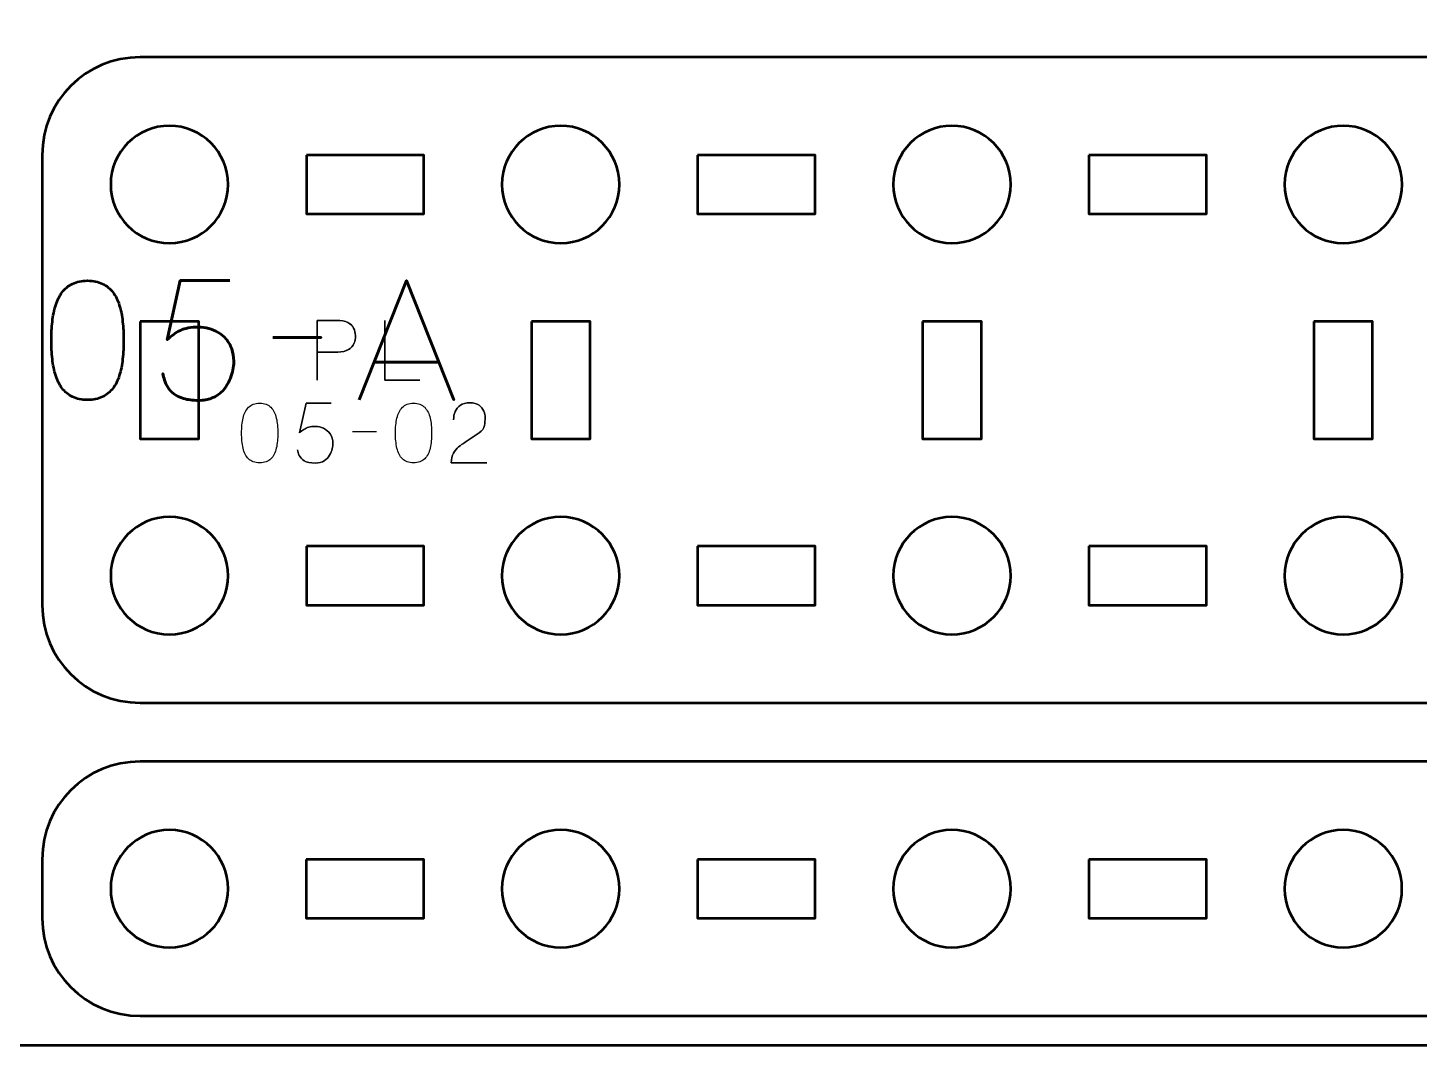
# Model space of a CAD drawing. Header units: centimetres. Extents: x -23.5 to 0, y -29.7 to 0.
# Drawn here: x -19.37 to -12.26, y -29.7 to -24.5 of the extents above; entities that cross this region are included whole.
import ezdxf

# ---------------------------------------------------------------- set-up
doc = ezdxf.new("R2010")
doc.units = ezdxf.units.CM
doc.header["$MEASUREMENT"] = 0
doc.layers.add('Layer 1', color=7, linetype='Continuous')

msp = doc.modelspace()

# ---------------------------------------------------------------- linework, layer by layer
at = {"layer": 'Layer 1', "color": 22, "lineweight": 53}
msp.add_open_spline([(-20.49992, 0.00005), (-20.49992, 0.00005), (-0.49996, 0.00005), (-0.49996, 0.00005), (-0.49996, 0.00005), (-0.22299, 0.00005), (0, -0.22304), (0, -0.50004), (0, -0.50004), (0, -0.50004), (0, -29.19991), (0, -29.19991), (0, -29.19991), (0, -29.47705), (-0.22299, -29.70001), (-0.49996, -29.70001), (-0.49996, -29.70001), (-0.49996, -29.70001), (-20.49992, -29.70001), (-20.49992, -29.70001), (-20.49992, -29.70001), (-20.77692, -29.70001), (-21.00001, -29.47705), (-21.00001, -29.19991), (-21.00001, -29.19991), (-21.00001, -29.19991), (-21.00001, -0.50004), (-21.00001, -0.50004), (-21.00001, -0.50004), (-21.00001, -0.22304), (-20.77692, 0.00005), (-20.49992, 0.00005)], degree=3, knots=[0, 0, 0, 0, 0.125, 0.125, 0.125, 0.125, 0.25, 0.25, 0.25, 0.25, 0.375, 0.375, 0.375, 0.375, 0.5, 0.5, 0.5, 0.5, 0.625, 0.625, 0.625, 0.625, 0.75, 0.75, 0.75, 0.75, 0.875, 0.875, 0.875, 0.875, 1, 1, 1, 1], dxfattribs=at)
at = {"layer": 'Layer 1', "color": 114, "lineweight": 53}
for points in [[(-18.79999, -24.64995), (-18.79999, -24.64995), (-10.50011, -24.64995), (-10.50011, -24.64995), (-10.50011, -24.64995), (-10.22311, -24.64995), (-10.00001, -24.87305), (-10.00001, -25.15005), (-10.00001, -25.15005), (-10.00001, -25.15005), (-10.00001, -27.44997), (-10.00001, -27.44997), (-10.00001, -27.44997), (-10.00001, -27.72698), (-10.22311, -27.94993), (-10.50011, -27.94993), (-10.50011, -27.94993), (-10.50011, -27.94993), (-18.79999, -27.94993), (-18.79999, -27.94993), (-18.79999, -27.94993), (-19.07699, -27.94993), (-19.30009, -27.72698), (-19.30009, -27.44997), (-19.30009, -27.44997), (-19.30009, -27.44997), (-19.30009, -25.15005), (-19.30009, -25.15005), (-19.30009, -25.15005), (-19.30009, -24.87305), (-19.07699, -24.64995), (-18.79999, -24.64995)], [(-18.80001, -28.25002), (-18.80001, -28.25002), (-10.50011, -28.25002), (-10.50011, -28.25002), (-10.50011, -28.25002), (-10.22311, -28.25002), (-10.00001, -28.47311), (-10.00001, -28.75011), (-10.00001, -28.75011), (-10.00001, -28.75011), (-10.00001, -29.05012), (-10.00001, -29.05012), (-10.00001, -29.05012), (-10.00001, -29.32708), (-10.22311, -29.55004), (-10.50011, -29.55004), (-10.50011, -29.55004), (-10.50011, -29.55004), (-18.80001, -29.55004), (-18.80001, -29.55004), (-18.80001, -29.55004), (-19.07701, -29.55004), (-19.30011, -29.32708), (-19.30011, -29.05012), (-19.30011, -29.05012), (-19.30011, -29.05012), (-19.30011, -28.75011), (-19.30011, -28.75011), (-19.30011, -28.75011), (-19.30011, -28.47311), (-19.07701, -28.25002), (-18.80001, -28.25002)]]:
    msp.add_open_spline(points, degree=3, knots=[0, 0, 0, 0, 0.125, 0.125, 0.125, 0.125, 0.25, 0.25, 0.25, 0.25, 0.375, 0.375, 0.375, 0.375, 0.5, 0.5, 0.5, 0.5, 0.625, 0.625, 0.625, 0.625, 0.75, 0.75, 0.75, 0.75, 0.875, 0.875, 0.875, 0.875, 1, 1, 1, 1], dxfattribs=at)
at = {"layer": 'Layer 1', "lineweight": 53}
for points in [[(-18.35006, -25.29998), (-18.35006, -25.46575), (-18.48429, -25.59998), (-18.65006, -25.59998), (-18.65006, -25.59998), (-18.81572, -25.59998), (-18.95006, -25.46575), (-18.95006, -25.29998), (-18.95006, -25.29998), (-18.95006, -25.13432), (-18.81572, -24.99998), (-18.65006, -24.99998), (-18.65006, -24.99998), (-18.48429, -24.99998), (-18.35006, -25.13432), (-18.35006, -25.29998)], [(-16.34999, -25.29998), (-16.34999, -25.46575), (-16.48437, -25.59998), (-16.65, -25.59998), (-16.65, -25.59998), (-16.81577, -25.59998), (-16.95, -25.46575), (-16.95, -25.29998), (-16.95, -25.29998), (-16.95, -25.13432), (-16.81577, -24.99998), (-16.65, -24.99998), (-16.65, -24.99998), (-16.48437, -24.99998), (-16.34999, -25.13432), (-16.34999, -25.29998)], [(-14.35007, -25.29998), (-14.35007, -25.46575), (-14.4844, -25.59998), (-14.65006, -25.59998), (-14.65006, -25.59998), (-14.81569, -25.59998), (-14.95007, -25.46575), (-14.95007, -25.29998), (-14.95007, -25.29998), (-14.95007, -25.13432), (-14.81569, -24.99998), (-14.65006, -24.99998), (-14.65006, -24.99998), (-14.4844, -24.99998), (-14.35007, -25.13432), (-14.35007, -25.29998)], [(-12.3501, -25.29998), (-12.3501, -25.46575), (-12.48434, -25.59998), (-12.65011, -25.59998), (-12.65011, -25.59998), (-12.81577, -25.59998), (-12.95011, -25.46575), (-12.95011, -25.29998), (-12.95011, -25.29998), (-12.95011, -25.13432), (-12.81577, -24.99998), (-12.65011, -24.99998), (-12.65011, -24.99998), (-12.48434, -24.99998), (-12.3501, -25.13432), (-12.3501, -25.29998)], [(-17.95004, -25.15005), (-17.95004, -25.15005), (-17.35005, -25.15005), (-17.35005, -25.15005), (-17.35005, -25.15005), (-17.35005, -25.15005), (-17.35005, -25.45005), (-17.35005, -25.45005), (-17.35005, -25.45005), (-17.35005, -25.45005), (-17.95004, -25.45005), (-17.95004, -25.45005), (-17.95004, -25.45005), (-17.95004, -25.45005), (-17.95004, -25.15005), (-17.95004, -25.15005)], [(-15.95009, -25.15005), (-15.95009, -25.15005), (-15.35008, -25.15005), (-15.35008, -25.15005), (-15.35008, -25.15005), (-15.35008, -25.15005), (-15.35008, -25.45005), (-15.35008, -25.45005), (-15.35008, -25.45005), (-15.35008, -25.45005), (-15.95009, -25.45005), (-15.95009, -25.45005), (-15.95009, -25.45005), (-15.95009, -25.45005), (-15.95009, -25.15005), (-15.95009, -25.15005)], [(-13.95002, -25.15005), (-13.95002, -25.15005), (-13.35002, -25.15005), (-13.35002, -25.15005), (-13.35002, -25.15005), (-13.35002, -25.15005), (-13.35002, -25.45005), (-13.35002, -25.45005), (-13.35002, -25.45005), (-13.35002, -25.45005), (-13.95002, -25.45005), (-13.95002, -25.45005), (-13.95002, -25.45005), (-13.95002, -25.45005), (-13.95002, -25.15005), (-13.95002, -25.15005)], [(-18.79999, -26), (-18.79999, -26), (-18.49999, -26), (-18.49999, -26), (-18.49999, -26), (-18.49999, -26), (-18.49999, -26.59999), (-18.49999, -26.59999), (-18.49999, -26.59999), (-18.49999, -26.59999), (-18.79999, -26.59999), (-18.79999, -26.59999), (-18.79999, -26.59999), (-18.79999, -26.59999), (-18.79999, -26), (-18.79999, -26)], [(-16.80007, -26), (-16.80007, -26), (-16.50007, -26), (-16.50007, -26), (-16.50007, -26), (-16.50007, -26), (-16.50007, -26.59999), (-16.50007, -26.59999), (-16.50007, -26.59999), (-16.50007, -26.59999), (-16.80007, -26.59999), (-16.80007, -26.59999), (-16.80007, -26.59999), (-16.80007, -26.59999), (-16.80007, -26), (-16.80007, -26)], [(-14.80014, -26), (-14.80014, -26), (-14.50013, -26), (-14.50013, -26), (-14.50013, -26), (-14.50013, -26), (-14.50013, -26.59999), (-14.50013, -26.59999), (-14.50013, -26.59999), (-14.50013, -26.59999), (-14.80014, -26.59999), (-14.80014, -26.59999), (-14.80014, -26.59999), (-14.80014, -26.59999), (-14.80014, -26), (-14.80014, -26)], [(-12.80004, -26), (-12.80004, -26), (-12.50003, -26), (-12.50003, -26), (-12.50003, -26), (-12.50003, -26), (-12.50003, -26.59999), (-12.50003, -26.59999), (-12.50003, -26.59999), (-12.50003, -26.59999), (-12.80004, -26.59999), (-12.80004, -26.59999), (-12.80004, -26.59999), (-12.80004, -26.59999), (-12.80004, -26), (-12.80004, -26)], [(-18.35006, -27.30004), (-18.35006, -27.46567), (-18.48429, -27.60005), (-18.65006, -27.60005), (-18.65006, -27.60005), (-18.81572, -27.60005), (-18.95006, -27.46567), (-18.95006, -27.30004), (-18.95006, -27.30004), (-18.95006, -27.13427), (-18.81572, -27.00004), (-18.65006, -27.00004), (-18.65006, -27.00004), (-18.48429, -27.00004), (-18.35006, -27.13427), (-18.35006, -27.30004)], [(-16.34999, -27.30004), (-16.34999, -27.46567), (-16.48437, -27.60005), (-16.65, -27.60005), (-16.65, -27.60005), (-16.81577, -27.60005), (-16.95, -27.46567), (-16.95, -27.30004), (-16.95, -27.30004), (-16.95, -27.13427), (-16.81577, -27.00004), (-16.65, -27.00004), (-16.65, -27.00004), (-16.48437, -27.00004), (-16.34999, -27.13427), (-16.34999, -27.30004)], [(-14.35007, -27.30004), (-14.35007, -27.46567), (-14.4844, -27.60005), (-14.65006, -27.60005), (-14.65006, -27.60005), (-14.81569, -27.60005), (-14.95007, -27.46567), (-14.95007, -27.30004), (-14.95007, -27.30004), (-14.95007, -27.13427), (-14.81569, -27.00004), (-14.65006, -27.00004), (-14.65006, -27.00004), (-14.4844, -27.00004), (-14.35007, -27.13427), (-14.35007, -27.30004)], [(-12.3501, -27.30004), (-12.3501, -27.46567), (-12.48434, -27.60005), (-12.65011, -27.60005), (-12.65011, -27.60005), (-12.81577, -27.60005), (-12.95011, -27.46567), (-12.95011, -27.30004), (-12.95011, -27.30004), (-12.95011, -27.13427), (-12.81577, -27.00004), (-12.65011, -27.00004), (-12.65011, -27.00004), (-12.48434, -27.00004), (-12.3501, -27.13427), (-12.3501, -27.30004)], [(-17.95004, -27.14997), (-17.95004, -27.14997), (-17.35005, -27.14997), (-17.35005, -27.14997), (-17.35005, -27.14997), (-17.35005, -27.14997), (-17.35005, -27.44997), (-17.35005, -27.44997), (-17.35005, -27.44997), (-17.35005, -27.44997), (-17.95004, -27.44997), (-17.95004, -27.44997), (-17.95004, -27.44997), (-17.95004, -27.44997), (-17.95004, -27.14997), (-17.95004, -27.14997)], [(-15.95009, -27.14997), (-15.95009, -27.14997), (-15.35008, -27.14997), (-15.35008, -27.14997), (-15.35008, -27.14997), (-15.35008, -27.14997), (-15.35008, -27.44997), (-15.35008, -27.44997), (-15.35008, -27.44997), (-15.35008, -27.44997), (-15.95009, -27.44997), (-15.95009, -27.44997), (-15.95009, -27.44997), (-15.95009, -27.44997), (-15.95009, -27.14997), (-15.95009, -27.14997)], [(-13.95002, -27.14997), (-13.95002, -27.14997), (-13.35002, -27.14997), (-13.35002, -27.14997), (-13.35002, -27.14997), (-13.35002, -27.14997), (-13.35002, -27.44997), (-13.35002, -27.44997), (-13.35002, -27.44997), (-13.35002, -27.44997), (-13.95002, -27.44997), (-13.95002, -27.44997), (-13.95002, -27.44997), (-13.95002, -27.44997), (-13.95002, -27.14997), (-13.95002, -27.14997)], [(-18.35008, -28.90004), (-18.35008, -29.06582), (-18.48431, -29.20005), (-18.65008, -29.20005), (-18.65008, -29.20005), (-18.81574, -29.20005), (-18.95008, -29.06582), (-18.95008, -28.90004), (-18.95008, -28.90004), (-18.95008, -28.73438), (-18.81574, -28.60004), (-18.65008, -28.60004), (-18.65008, -28.60004), (-18.48431, -28.60004), (-18.35008, -28.73438), (-18.35008, -28.90004)], [(-16.35, -28.90004), (-16.35, -29.06582), (-16.48438, -29.20005), (-16.65001, -29.20005), (-16.65001, -29.20005), (-16.81578, -29.20005), (-16.95001, -29.06582), (-16.95001, -28.90004), (-16.95001, -28.90004), (-16.95001, -28.73438), (-16.81578, -28.60004), (-16.65001, -28.60004), (-16.65001, -28.60004), (-16.48438, -28.60004), (-16.35, -28.73438), (-16.35, -28.90004)], [(-14.35008, -28.90004), (-14.35008, -29.06582), (-14.48442, -29.20005), (-14.65007, -29.20005), (-14.65007, -29.20005), (-14.8157, -29.20005), (-14.95008, -29.06582), (-14.95008, -28.90004), (-14.95008, -28.90004), (-14.95008, -28.73438), (-14.8157, -28.60004), (-14.65007, -28.60004), (-14.65007, -28.60004), (-14.48442, -28.60004), (-14.35008, -28.73438), (-14.35008, -28.90004)], [(-12.35011, -28.90004), (-12.35011, -29.06582), (-12.48435, -29.20005), (-12.65012, -29.20005), (-12.65012, -29.20005), (-12.81578, -29.20005), (-12.95012, -29.06582), (-12.95012, -28.90004), (-12.95012, -28.90004), (-12.95012, -28.73438), (-12.81578, -28.60004), (-12.65012, -28.60004), (-12.65012, -28.60004), (-12.48435, -28.60004), (-12.35011, -28.73438), (-12.35011, -28.90004)], [(-17.95006, -28.75011), (-17.95006, -28.75011), (-17.35006, -28.75011), (-17.35006, -28.75011), (-17.35006, -28.75011), (-17.35006, -28.75011), (-17.35006, -29.05012), (-17.35006, -29.05012), (-17.35006, -29.05012), (-17.35006, -29.05012), (-17.95006, -29.05012), (-17.95006, -29.05012), (-17.95006, -29.05012), (-17.95006, -29.05012), (-17.95006, -28.75011), (-17.95006, -28.75011)], [(-15.9501, -28.75011), (-15.9501, -28.75011), (-15.35009, -28.75011), (-15.35009, -28.75011), (-15.35009, -28.75011), (-15.35009, -28.75011), (-15.35009, -29.05012), (-15.35009, -29.05012), (-15.35009, -29.05012), (-15.35009, -29.05012), (-15.9501, -29.05012), (-15.9501, -29.05012), (-15.9501, -29.05012), (-15.9501, -29.05012), (-15.9501, -28.75011), (-15.9501, -28.75011)], [(-13.95003, -28.75011), (-13.95003, -28.75011), (-13.35003, -28.75011), (-13.35003, -28.75011), (-13.35003, -28.75011), (-13.35003, -28.75011), (-13.35003, -29.05012), (-13.35003, -29.05012), (-13.35003, -29.05012), (-13.35003, -29.05012), (-13.95003, -29.05012), (-13.95003, -29.05012), (-13.95003, -29.05012), (-13.95003, -29.05012), (-13.95003, -28.75011), (-13.95003, -28.75011)]]:
    msp.add_open_spline(points, degree=3, knots=[0, 0, 0, 0, 0.25, 0.25, 0.25, 0.25, 0.5, 0.5, 0.5, 0.5, 0.75, 0.75, 0.75, 0.75, 1, 1, 1, 1], dxfattribs=at)
at = {"layer": 'Layer 1', "color": 30, "lineweight": 53}
for points, knots in [([(-19.06842, -26.40153), (-19.03878, -26.40139), (-19.01324, -26.39617), (-18.99193, -26.38601), (-18.99193, -26.38601), (-18.97077, -26.37585), (-18.95313, -26.36131), (-18.93902, -26.34283), (-18.93902, -26.34283), (-18.92505, -26.3242), (-18.91404, -26.30219), (-18.90585, -26.27679), (-18.90585, -26.27679), (-18.89781, -26.25139), (-18.89203, -26.22359), (-18.88878, -26.19311), (-18.88878, -26.19311), (-18.88539, -26.16263), (-18.8837, -26.1306), (-18.88384, -26.09673), (-18.88384, -26.09673), (-18.8837, -26.063), (-18.88539, -26.03097), (-18.88878, -26.00063), (-18.88878, -26.00063), (-18.89203, -25.97029), (-18.89781, -25.94235), (-18.90585, -25.91695), (-18.90585, -25.91695), (-18.91404, -25.89169), (-18.92505, -25.86968), (-18.93902, -25.85091), (-18.93902, -25.85091), (-18.95313, -25.83229), (-18.97077, -25.81775), (-18.99193, -25.80759), (-18.99193, -25.80759), (-19.01324, -25.79729), (-19.03878, -25.79207), (-19.06842, -25.79193), (-19.06842, -25.79193), (-19.09805, -25.79207), (-19.12359, -25.79729), (-19.1449, -25.80759), (-19.1449, -25.80759), (-19.16606, -25.81775), (-19.1837, -25.83229), (-19.19781, -25.85091), (-19.19781, -25.85091), (-19.21179, -25.86968), (-19.22279, -25.89169), (-19.23098, -25.91695), (-19.23098, -25.91695), (-19.23902, -25.94235), (-19.24481, -25.97029), (-19.24805, -26.00063), (-19.24805, -26.00063), (-19.25144, -26.03097), (-19.25313, -26.063), (-19.25299, -26.09673), (-19.25299, -26.09673), (-19.25313, -26.1306), (-19.25144, -26.16263), (-19.24805, -26.19311), (-19.24805, -26.19311), (-19.24481, -26.22359), (-19.23902, -26.25139), (-19.23098, -26.27679), (-19.23098, -26.27679), (-19.22279, -26.30219), (-19.21179, -26.3242), (-19.19781, -26.34283), (-19.19781, -26.34283), (-19.1837, -26.36131), (-19.16606, -26.37585), (-19.1449, -26.38601), (-19.1449, -26.38601), (-19.12359, -26.39617), (-19.09805, -26.40139), (-19.06842, -26.40153)], [0, 0, 0, 0, 0.05, 0.05, 0.05, 0.05, 0.1, 0.1, 0.1, 0.1, 0.15, 0.15, 0.15, 0.15, 0.2, 0.2, 0.2, 0.2, 0.25, 0.25, 0.25, 0.25, 0.3, 0.3, 0.3, 0.3, 0.35, 0.35, 0.35, 0.35, 0.4, 0.4, 0.4, 0.4, 0.45, 0.45, 0.45, 0.45, 0.5, 0.5, 0.5, 0.5, 0.55, 0.55, 0.55, 0.55, 0.6, 0.6, 0.6, 0.6, 0.65, 0.65, 0.65, 0.65, 0.7, 0.7, 0.7, 0.7, 0.75, 0.75, 0.75, 0.75, 0.8, 0.8, 0.8, 0.8, 0.85, 0.85, 0.85, 0.85, 0.9, 0.9, 0.9, 0.9, 0.95, 0.95, 0.95, 0.95, 1, 1, 1, 1]), ([(-19.06842, -26.40153), (-19.03878, -26.40139), (-19.01324, -26.39617), (-18.99193, -26.38601), (-18.99193, -26.38601), (-18.97077, -26.37585), (-18.95313, -26.36131), (-18.93902, -26.34283), (-18.93902, -26.34283), (-18.92505, -26.3242), (-18.91404, -26.30219), (-18.90585, -26.27679), (-18.90585, -26.27679), (-18.89781, -26.25139), (-18.89203, -26.22359), (-18.88878, -26.19311), (-18.88878, -26.19311), (-18.88539, -26.16263), (-18.8837, -26.1306), (-18.88384, -26.09673), (-18.88384, -26.09673), (-18.8837, -26.063), (-18.88539, -26.03097), (-18.88878, -26.00063), (-18.88878, -26.00063), (-18.89203, -25.97029), (-18.89781, -25.94235), (-18.90585, -25.91695), (-18.90585, -25.91695), (-18.91404, -25.89169), (-18.92505, -25.86968), (-18.93902, -25.85091), (-18.93902, -25.85091), (-18.95313, -25.83229), (-18.97077, -25.81775), (-18.99193, -25.80759), (-18.99193, -25.80759), (-19.01324, -25.79729), (-19.03878, -25.79207), (-19.06842, -25.79193), (-19.06842, -25.79193), (-19.09805, -25.79207), (-19.12359, -25.79729), (-19.1449, -25.80759), (-19.1449, -25.80759), (-19.16606, -25.81775), (-19.1837, -25.83229), (-19.19781, -25.85091), (-19.19781, -25.85091), (-19.21179, -25.86968), (-19.22279, -25.89169), (-19.23098, -25.91695), (-19.23098, -25.91695), (-19.23902, -25.94235), (-19.24481, -25.97029), (-19.24805, -26.00063), (-19.24805, -26.00063), (-19.25144, -26.03097), (-19.25313, -26.063), (-19.25299, -26.09673), (-19.25299, -26.09673), (-19.25313, -26.1306), (-19.25144, -26.16263), (-19.24805, -26.19311), (-19.24805, -26.19311), (-19.24481, -26.22359), (-19.23902, -26.25139), (-19.23098, -26.27679), (-19.23098, -26.27679), (-19.22279, -26.30219), (-19.21179, -26.3242), (-19.19781, -26.34283), (-19.19781, -26.34283), (-19.1837, -26.36131), (-19.16606, -26.37585), (-19.1449, -26.38601), (-19.1449, -26.38601), (-19.12359, -26.39617), (-19.09805, -26.40139), (-19.06842, -26.40153)], [0, 0, 0, 0, 0.05, 0.05, 0.05, 0.05, 0.1, 0.1, 0.1, 0.1, 0.15, 0.15, 0.15, 0.15, 0.2, 0.2, 0.2, 0.2, 0.25, 0.25, 0.25, 0.25, 0.3, 0.3, 0.3, 0.3, 0.35, 0.35, 0.35, 0.35, 0.4, 0.4, 0.4, 0.4, 0.45, 0.45, 0.45, 0.45, 0.5, 0.5, 0.5, 0.5, 0.55, 0.55, 0.55, 0.55, 0.6, 0.6, 0.6, 0.6, 0.65, 0.65, 0.65, 0.65, 0.7, 0.7, 0.7, 0.7, 0.75, 0.75, 0.75, 0.75, 0.8, 0.8, 0.8, 0.8, 0.85, 0.85, 0.85, 0.85, 0.9, 0.9, 0.9, 0.9, 0.95, 0.95, 0.95, 0.95, 1, 1, 1, 1]), ([(-18.34028, -25.79108), (-18.34028, -25.79108), (-18.59428, -25.79108), (-18.59428, -25.79108), (-18.59428, -25.79108), (-18.59428, -25.79108), (-18.66201, -26.09419), (-18.66201, -26.09419), (-18.66201, -26.09419), (-18.65016, -26.08403), (-18.63887, -26.07486), (-18.628, -26.06681), (-18.628, -26.06681), (-18.61728, -26.05877), (-18.60599, -26.052), (-18.594, -26.04635), (-18.594, -26.04635), (-18.58214, -26.04071), (-18.5686, -26.03647), (-18.55336, -26.03351), (-18.55336, -26.03351), (-18.53826, -26.03055), (-18.5202, -26.029), (-18.49945, -26.029), (-18.49945, -26.029), (-18.48252, -26.029), (-18.46559, -26.03125), (-18.44865, -26.03591), (-18.44865, -26.03591), (-18.43172, -26.04043), (-18.41563, -26.04734), (-18.40039, -26.05651), (-18.40039, -26.05651), (-18.38501, -26.06583), (-18.37146, -26.0774), (-18.35961, -26.09137), (-18.35961, -26.09137), (-18.34762, -26.10534), (-18.33816, -26.12171), (-18.33139, -26.14047), (-18.33139, -26.14047), (-18.32447, -26.15924), (-18.32095, -26.18055), (-18.3208, -26.20426), (-18.3208, -26.20426), (-18.32066, -26.213), (-18.32165, -26.22401), (-18.32363, -26.23699), (-18.32363, -26.23699), (-18.32546, -26.24998), (-18.32885, -26.26409), (-18.33365, -26.27905), (-18.33365, -26.27905), (-18.33844, -26.294), (-18.34522, -26.30882), (-18.35383, -26.3235), (-18.35383, -26.3235), (-18.36243, -26.33817), (-18.37344, -26.35158), (-18.3867, -26.36371), (-18.3867, -26.36371), (-18.39997, -26.37585), (-18.41606, -26.38558), (-18.43482, -26.39292), (-18.43482, -26.39292), (-18.45373, -26.40012), (-18.47589, -26.40393), (-18.50115, -26.40407), (-18.50115, -26.40407), (-18.53134, -26.40393), (-18.55674, -26.40068), (-18.57735, -26.39462), (-18.57735, -26.39462), (-18.59795, -26.38841), (-18.61474, -26.38036), (-18.62772, -26.3702), (-18.62772, -26.3702), (-18.64085, -26.36004), (-18.65101, -26.3489), (-18.65834, -26.33676), (-18.65834, -26.33676), (-18.66568, -26.32462), (-18.67119, -26.31249), (-18.67485, -26.30035), (-18.67485, -26.30035), (-18.67852, -26.28822), (-18.68135, -26.27707), (-18.68318, -26.26691), (-18.68318, -26.26691), (-18.68135, -26.27707), (-18.67852, -26.28822), (-18.67485, -26.30035), (-18.67485, -26.30035), (-18.67119, -26.31249), (-18.66568, -26.32462), (-18.65834, -26.33676), (-18.65834, -26.33676), (-18.65101, -26.3489), (-18.64085, -26.36004), (-18.62772, -26.3702), (-18.62772, -26.3702), (-18.61474, -26.38036), (-18.59795, -26.38841), (-18.57735, -26.39462), (-18.57735, -26.39462), (-18.55674, -26.40068), (-18.53134, -26.40393), (-18.50115, -26.40407), (-18.50115, -26.40407), (-18.47589, -26.40393), (-18.45373, -26.40012), (-18.43482, -26.39292), (-18.43482, -26.39292), (-18.41606, -26.38558), (-18.39997, -26.37585), (-18.3867, -26.36371), (-18.3867, -26.36371), (-18.37344, -26.35158), (-18.36243, -26.33817), (-18.35383, -26.3235), (-18.35383, -26.3235), (-18.34522, -26.30882), (-18.33844, -26.294), (-18.33365, -26.27905), (-18.33365, -26.27905), (-18.32885, -26.26409), (-18.32546, -26.24998), (-18.32363, -26.23699), (-18.32363, -26.23699), (-18.32165, -26.22401), (-18.32066, -26.213), (-18.3208, -26.20426), (-18.3208, -26.20426), (-18.32095, -26.18055), (-18.32447, -26.15924), (-18.33139, -26.14047), (-18.33139, -26.14047), (-18.33816, -26.12171), (-18.34762, -26.10534), (-18.35961, -26.09137), (-18.35961, -26.09137), (-18.37146, -26.0774), (-18.38501, -26.06583), (-18.40039, -26.05651), (-18.40039, -26.05651), (-18.41563, -26.04734), (-18.43172, -26.04043), (-18.44865, -26.03591), (-18.44865, -26.03591), (-18.46559, -26.03125), (-18.48252, -26.029), (-18.49945, -26.029), (-18.49945, -26.029), (-18.5202, -26.029), (-18.53826, -26.03055), (-18.55336, -26.03351), (-18.55336, -26.03351), (-18.5686, -26.03647), (-18.58214, -26.04071), (-18.594, -26.04635), (-18.594, -26.04635), (-18.60599, -26.052), (-18.61728, -26.05877), (-18.628, -26.06681), (-18.628, -26.06681), (-18.63887, -26.07486), (-18.65016, -26.08403), (-18.66201, -26.09419), (-18.66201, -26.09419), (-18.66201, -26.09419), (-18.59428, -25.79108), (-18.59428, -25.79108), (-18.59428, -25.79108), (-18.59428, -25.79108), (-18.34028, -25.79108), (-18.34028, -25.79108)], [0, 0, 0, 0, 0.0227273, 0.0227273, 0.0227273, 0.0227273, 0.0454545, 0.0454545, 0.0454545, 0.0454545, 0.0681818, 0.0681818, 0.0681818, 0.0681818, 0.0909091, 0.0909091, 0.0909091, 0.0909091, 0.1136364, 0.1136364, 0.1136364, 0.1136364, 0.1363636, 0.1363636, 0.1363636, 0.1363636, 0.1590909, 0.1590909, 0.1590909, 0.1590909, 0.1818182, 0.1818182, 0.1818182, 0.1818182, 0.2045455, 0.2045455, 0.2045455, 0.2045455, 0.2272727, 0.2272727, 0.2272727, 0.2272727, 0.25, 0.25, 0.25, 0.25, 0.2727273, 0.2727273, 0.2727273, 0.2727273, 0.2954545, 0.2954545, 0.2954545, 0.2954545, 0.3181818, 0.3181818, 0.3181818, 0.3181818, 0.3409091, 0.3409091, 0.3409091, 0.3409091, 0.3636364, 0.3636364, 0.3636364, 0.3636364, 0.3863636, 0.3863636, 0.3863636, 0.3863636, 0.4090909, 0.4090909, 0.4090909, 0.4090909, 0.4318182, 0.4318182, 0.4318182, 0.4318182, 0.4545455, 0.4545455, 0.4545455, 0.4545455, 0.4772727, 0.4772727, 0.4772727, 0.4772727, 0.5, 0.5, 0.5, 0.5, 0.5227273, 0.5227273, 0.5227273, 0.5227273, 0.5454545, 0.5454545, 0.5454545, 0.5454545, 0.5681818, 0.5681818, 0.5681818, 0.5681818, 0.5909091, 0.5909091, 0.5909091, 0.5909091, 0.6136364, 0.6136364, 0.6136364, 0.6136364, 0.6363636, 0.6363636, 0.6363636, 0.6363636, 0.6590909, 0.6590909, 0.6590909, 0.6590909, 0.6818182, 0.6818182, 0.6818182, 0.6818182, 0.7045455, 0.7045455, 0.7045455, 0.7045455, 0.7272727, 0.7272727, 0.7272727, 0.7272727, 0.75, 0.75, 0.75, 0.75, 0.7727273, 0.7727273, 0.7727273, 0.7727273, 0.7954545, 0.7954545, 0.7954545, 0.7954545, 0.8181818, 0.8181818, 0.8181818, 0.8181818, 0.8409091, 0.8409091, 0.8409091, 0.8409091, 0.8636364, 0.8636364, 0.8636364, 0.8636364, 0.8863636, 0.8863636, 0.8863636, 0.8863636, 0.9090909, 0.9090909, 0.9090909, 0.9090909, 0.9318182, 0.9318182, 0.9318182, 0.9318182, 0.9545455, 0.9545455, 0.9545455, 0.9545455, 0.9772727, 0.9772727, 0.9772727, 0.9772727, 1, 1, 1, 1]), ([(-17.68072, -26.40153), (-17.68072, -26.40153), (-17.43857, -25.79108), (-17.43857, -25.79108), (-17.43857, -25.79108), (-17.43857, -25.79108), (-17.19558, -26.40153), (-17.19558, -26.40153), (-17.19558, -26.40153), (-17.19558, -26.40153), (-17.43857, -25.79108), (-17.43857, -25.79108), (-17.43857, -25.79108), (-17.43857, -25.79108), (-17.68072, -26.40153), (-17.68072, -26.40153)], [0, 0, 0, 0, 0.25, 0.25, 0.25, 0.25, 0.5, 0.5, 0.5, 0.5, 0.75, 0.75, 0.75, 0.75, 1, 1, 1, 1]), ([(-18.12099, -26.08234), (-18.12099, -26.08234), (-17.87461, -26.08234), (-17.87461, -26.08234), (-17.87461, -26.08234), (-17.87461, -26.08234), (-18.12099, -26.08234), (-18.12099, -26.08234)], [0, 0, 0, 0, 0.5, 0.5, 0.5, 0.5, 1, 1, 1, 1]), ([(-17.60452, -26.20934), (-17.60452, -26.20934), (-17.27262, -26.20934), (-17.27262, -26.20934), (-17.27262, -26.20934), (-17.27262, -26.20934), (-17.60452, -26.20934), (-17.60452, -26.20934)], [0, 0, 0, 0, 0.5, 0.5, 0.5, 0.5, 1, 1, 1, 1])]:
    msp.add_open_spline(points, degree=3, knots=knots, dxfattribs=at)
at = {"layer": 'Layer 1', "color": 40, "lineweight": 30}
for points, knots in [([(-17.89462, -26.29999), (-17.89462, -26.29999), (-17.89462, -25.99478), (-17.89462, -25.99478), (-17.89462, -25.99478), (-17.89462, -25.99478), (-17.79733, -25.99478), (-17.79733, -25.99478), (-17.79733, -25.99478), (-17.77171, -25.99506), (-17.75171, -25.99876), (-17.73753, -26.00592), (-17.73753, -26.00592), (-17.72363, -26.01323), (-17.71382, -26.02275), (-17.70818, -26.0346), (-17.70818, -26.0346), (-17.70268, -26.04646), (-17.69964, -26.05926), (-17.69908, -26.07306), (-17.69908, -26.07306), (-17.69841, -26.0871), (-17.70073, -26.10047), (-17.70624, -26.11313), (-17.70624, -26.11313), (-17.71178, -26.12583), (-17.72127, -26.13631), (-17.7345, -26.14442), (-17.7345, -26.14442), (-17.74801, -26.15257), (-17.76621, -26.1567), (-17.78935, -26.15698), (-17.78935, -26.15698), (-17.78935, -26.15698), (-17.89462, -26.15698), (-17.89462, -26.15698), (-17.89462, -26.15698), (-17.89462, -26.15698), (-17.78935, -26.15698), (-17.78935, -26.15698), (-17.78935, -26.15698), (-17.7666, -26.1567), (-17.74857, -26.15257), (-17.73506, -26.14442), (-17.73506, -26.14442), (-17.72169, -26.13631), (-17.71217, -26.12583), (-17.70652, -26.11313), (-17.70652, -26.11313), (-17.70102, -26.10047), (-17.69855, -26.0871), (-17.69908, -26.07306), (-17.69908, -26.07306), (-17.69964, -26.05926), (-17.70268, -26.04646), (-17.70832, -26.0346), (-17.70832, -26.0346), (-17.71411, -26.02275), (-17.72402, -26.01323), (-17.73795, -26.00592), (-17.73795, -26.00592), (-17.75213, -25.99876), (-17.772, -25.99506), (-17.79733, -25.99478), (-17.79733, -25.99478), (-17.79733, -25.99478), (-17.89462, -25.99478), (-17.89462, -25.99478), (-17.89462, -25.99478), (-17.89462, -25.99478), (-17.89462, -26.29999), (-17.89462, -26.29999)], [0, 0, 0, 0, 0.0555556, 0.0555556, 0.0555556, 0.0555556, 0.1111111, 0.1111111, 0.1111111, 0.1111111, 0.1666667, 0.1666667, 0.1666667, 0.1666667, 0.2222222, 0.2222222, 0.2222222, 0.2222222, 0.2777778, 0.2777778, 0.2777778, 0.2777778, 0.3333333, 0.3333333, 0.3333333, 0.3333333, 0.3888889, 0.3888889, 0.3888889, 0.3888889, 0.4444444, 0.4444444, 0.4444444, 0.4444444, 0.5, 0.5, 0.5, 0.5, 0.5555556, 0.5555556, 0.5555556, 0.5555556, 0.6111111, 0.6111111, 0.6111111, 0.6111111, 0.6666667, 0.6666667, 0.6666667, 0.6666667, 0.7222222, 0.7222222, 0.7222222, 0.7222222, 0.7777778, 0.7777778, 0.7777778, 0.7777778, 0.8333333, 0.8333333, 0.8333333, 0.8333333, 0.8888889, 0.8888889, 0.8888889, 0.8888889, 0.9444444, 0.9444444, 0.9444444, 0.9444444, 1, 1, 1, 1]), ([(-17.37002, -26.29999), (-17.37002, -26.29999), (-17.5482, -26.29999), (-17.5482, -26.29999), (-17.5482, -26.29999), (-17.5482, -26.29999), (-17.5482, -25.99478), (-17.5482, -25.99478), (-17.5482, -25.99478), (-17.5482, -25.99478), (-17.5482, -26.29999), (-17.5482, -26.29999), (-17.5482, -26.29999), (-17.5482, -26.29999), (-17.37002, -26.29999), (-17.37002, -26.29999)], [0, 0, 0, 0, 0.25, 0.25, 0.25, 0.25, 0.5, 0.5, 0.5, 0.5, 0.75, 0.75, 0.75, 0.75, 1, 1, 1, 1]), ([(-18.18841, -26.72332), (-18.1639, -26.72308), (-18.14488, -26.71616), (-18.13137, -26.70265), (-18.13137, -26.70265), (-18.118, -26.68917), (-18.10865, -26.67097), (-18.1034, -26.64797), (-18.1034, -26.64797), (-18.09832, -26.62507), (-18.09581, -26.59946), (-18.09609, -26.57092), (-18.09609, -26.57092), (-18.09581, -26.54281), (-18.09832, -26.51719), (-18.1034, -26.49416), (-18.1034, -26.49416), (-18.10865, -26.47144), (-18.118, -26.45324), (-18.13137, -26.43944), (-18.13137, -26.43944), (-18.14488, -26.42597), (-18.1639, -26.41891), (-18.18841, -26.41852), (-18.18841, -26.41852), (-18.21311, -26.41891), (-18.23212, -26.42597), (-18.24549, -26.43944), (-18.24549, -26.43944), (-18.25897, -26.45324), (-18.26821, -26.47144), (-18.27333, -26.49416), (-18.27333, -26.49416), (-18.27855, -26.51719), (-18.28102, -26.54281), (-18.28063, -26.57092), (-18.28063, -26.57092), (-18.28102, -26.59946), (-18.27855, -26.62507), (-18.27333, -26.64797), (-18.27333, -26.64797), (-18.26821, -26.67097), (-18.25897, -26.68917), (-18.24549, -26.70265), (-18.24549, -26.70265), (-18.23212, -26.71616), (-18.21311, -26.72308), (-18.18841, -26.72332)], [0, 0, 0, 0, 0.0833333, 0.0833333, 0.0833333, 0.0833333, 0.1666667, 0.1666667, 0.1666667, 0.1666667, 0.25, 0.25, 0.25, 0.25, 0.3333333, 0.3333333, 0.3333333, 0.3333333, 0.4166667, 0.4166667, 0.4166667, 0.4166667, 0.5, 0.5, 0.5, 0.5, 0.5833333, 0.5833333, 0.5833333, 0.5833333, 0.6666667, 0.6666667, 0.6666667, 0.6666667, 0.75, 0.75, 0.75, 0.75, 0.8333333, 0.8333333, 0.8333333, 0.8333333, 0.9166667, 0.9166667, 0.9166667, 0.9166667, 1, 1, 1, 1]), ([(-18.18841, -26.72332), (-18.1639, -26.72308), (-18.14488, -26.71616), (-18.13137, -26.70265), (-18.13137, -26.70265), (-18.118, -26.68917), (-18.10865, -26.67097), (-18.1034, -26.64797), (-18.1034, -26.64797), (-18.09832, -26.62507), (-18.09581, -26.59946), (-18.09609, -26.57092), (-18.09609, -26.57092), (-18.09581, -26.54281), (-18.09832, -26.51719), (-18.1034, -26.49416), (-18.1034, -26.49416), (-18.10865, -26.47144), (-18.118, -26.45324), (-18.13137, -26.43944), (-18.13137, -26.43944), (-18.14488, -26.42597), (-18.1639, -26.41891), (-18.18841, -26.41852), (-18.18841, -26.41852), (-18.21311, -26.41891), (-18.23212, -26.42597), (-18.24549, -26.43944), (-18.24549, -26.43944), (-18.25897, -26.45324), (-18.26821, -26.47144), (-18.27333, -26.49416), (-18.27333, -26.49416), (-18.27855, -26.51719), (-18.28102, -26.54281), (-18.28063, -26.57092), (-18.28063, -26.57092), (-18.28102, -26.59946), (-18.27855, -26.62507), (-18.27333, -26.64797), (-18.27333, -26.64797), (-18.26821, -26.67097), (-18.25897, -26.68917), (-18.24549, -26.70265), (-18.24549, -26.70265), (-18.23212, -26.71616), (-18.21311, -26.72308), (-18.18841, -26.72332)], [0, 0, 0, 0, 0.0833333, 0.0833333, 0.0833333, 0.0833333, 0.1666667, 0.1666667, 0.1666667, 0.1666667, 0.25, 0.25, 0.25, 0.25, 0.3333333, 0.3333333, 0.3333333, 0.3333333, 0.4166667, 0.4166667, 0.4166667, 0.4166667, 0.5, 0.5, 0.5, 0.5, 0.5833333, 0.5833333, 0.5833333, 0.5833333, 0.6666667, 0.6666667, 0.6666667, 0.6666667, 0.75, 0.75, 0.75, 0.75, 0.8333333, 0.8333333, 0.8333333, 0.8333333, 0.9166667, 0.9166667, 0.9166667, 0.9166667, 1, 1, 1, 1]), ([(-17.82393, -26.4181), (-17.82393, -26.4181), (-17.951, -26.4181), (-17.951, -26.4181), (-17.951, -26.4181), (-17.951, -26.4181), (-17.98476, -26.56969), (-17.98476, -26.56969), (-17.98476, -26.56969), (-17.97703, -26.56306), (-17.96959, -26.55713), (-17.96228, -26.55219), (-17.96228, -26.55219), (-17.95526, -26.54736), (-17.94715, -26.54365), (-17.93791, -26.54101), (-17.93791, -26.54101), (-17.92881, -26.53854), (-17.91738, -26.5373), (-17.90358, -26.53702), (-17.90358, -26.53702), (-17.8894, -26.53716), (-17.87547, -26.54034), (-17.86185, -26.54669), (-17.86185, -26.54669), (-17.84834, -26.55314), (-17.83701, -26.56281), (-17.82809, -26.57561), (-17.82809, -26.57561), (-17.81927, -26.5887), (-17.81458, -26.60511), (-17.81415, -26.62465), (-17.81415, -26.62465), (-17.81415, -26.63157), (-17.81539, -26.64038), (-17.81761, -26.65125), (-17.81761, -26.65125), (-17.82008, -26.66215), (-17.82449, -26.67316), (-17.83084, -26.68434), (-17.83084, -26.68434), (-17.8373, -26.69563), (-17.8464, -26.70515), (-17.85825, -26.71274), (-17.85825, -26.71274), (-17.87024, -26.72043), (-17.88566, -26.72431), (-17.90443, -26.72456), (-17.90443, -26.72456), (-17.92951, -26.72417), (-17.94824, -26.72015), (-17.96063, -26.71246), (-17.96063, -26.71246), (-17.97333, -26.70473), (-17.98186, -26.69549), (-17.98641, -26.68487), (-17.98641, -26.68487), (-17.99125, -26.67443), (-17.99425, -26.6649), (-17.99537, -26.65608), (-17.99537, -26.65608), (-17.99425, -26.6649), (-17.99125, -26.67443), (-17.98641, -26.68487), (-17.98641, -26.68487), (-17.98186, -26.69549), (-17.97333, -26.70473), (-17.96063, -26.71246), (-17.96063, -26.71246), (-17.94824, -26.72015), (-17.92951, -26.72417), (-17.90443, -26.72456), (-17.90443, -26.72456), (-17.88566, -26.72431), (-17.87024, -26.72043), (-17.85825, -26.71274), (-17.85825, -26.71274), (-17.8464, -26.70515), (-17.8373, -26.69563), (-17.83084, -26.68434), (-17.83084, -26.68434), (-17.82449, -26.67316), (-17.82008, -26.66215), (-17.81761, -26.65125), (-17.81761, -26.65125), (-17.81539, -26.64038), (-17.81415, -26.63157), (-17.81415, -26.62465), (-17.81415, -26.62465), (-17.81458, -26.60511), (-17.81927, -26.5887), (-17.82809, -26.57561), (-17.82809, -26.57561), (-17.83701, -26.56281), (-17.84834, -26.55314), (-17.86185, -26.54669), (-17.86185, -26.54669), (-17.87547, -26.54034), (-17.8894, -26.53716), (-17.90358, -26.53702), (-17.90358, -26.53702), (-17.91738, -26.5373), (-17.92881, -26.53854), (-17.93791, -26.54101), (-17.93791, -26.54101), (-17.94715, -26.54365), (-17.95526, -26.54736), (-17.96228, -26.55219), (-17.96228, -26.55219), (-17.96959, -26.55713), (-17.97703, -26.56306), (-17.98476, -26.56969), (-17.98476, -26.56969), (-17.98476, -26.56969), (-17.951, -26.4181), (-17.951, -26.4181), (-17.951, -26.4181), (-17.951, -26.4181), (-17.82393, -26.4181), (-17.82393, -26.4181)], [0, 0, 0, 0, 0.0333333, 0.0333333, 0.0333333, 0.0333333, 0.0666667, 0.0666667, 0.0666667, 0.0666667, 0.1, 0.1, 0.1, 0.1, 0.1333333, 0.1333333, 0.1333333, 0.1333333, 0.1666667, 0.1666667, 0.1666667, 0.1666667, 0.2, 0.2, 0.2, 0.2, 0.2333333, 0.2333333, 0.2333333, 0.2333333, 0.2666667, 0.2666667, 0.2666667, 0.2666667, 0.3, 0.3, 0.3, 0.3, 0.3333333, 0.3333333, 0.3333333, 0.3333333, 0.3666667, 0.3666667, 0.3666667, 0.3666667, 0.4, 0.4, 0.4, 0.4, 0.4333333, 0.4333333, 0.4333333, 0.4333333, 0.4666667, 0.4666667, 0.4666667, 0.4666667, 0.5, 0.5, 0.5, 0.5, 0.5333333, 0.5333333, 0.5333333, 0.5333333, 0.5666667, 0.5666667, 0.5666667, 0.5666667, 0.6, 0.6, 0.6, 0.6, 0.6333333, 0.6333333, 0.6333333, 0.6333333, 0.6666667, 0.6666667, 0.6666667, 0.6666667, 0.7, 0.7, 0.7, 0.7, 0.7333333, 0.7333333, 0.7333333, 0.7333333, 0.7666667, 0.7666667, 0.7666667, 0.7666667, 0.8, 0.8, 0.8, 0.8, 0.8333333, 0.8333333, 0.8333333, 0.8333333, 0.8666667, 0.8666667, 0.8666667, 0.8666667, 0.9, 0.9, 0.9, 0.9, 0.9333333, 0.9333333, 0.9333333, 0.9333333, 0.9666667, 0.9666667, 0.9666667, 0.9666667, 1, 1, 1, 1]), ([(-17.40212, -26.72332), (-17.3776, -26.72308), (-17.35859, -26.71616), (-17.34507, -26.70265), (-17.34507, -26.70265), (-17.3317, -26.68917), (-17.32236, -26.67097), (-17.3171, -26.64797), (-17.3171, -26.64797), (-17.31202, -26.62507), (-17.30951, -26.59946), (-17.3098, -26.57092), (-17.3098, -26.57092), (-17.30951, -26.54281), (-17.31202, -26.51719), (-17.3171, -26.49416), (-17.3171, -26.49416), (-17.32236, -26.47144), (-17.3317, -26.45324), (-17.34507, -26.43944), (-17.34507, -26.43944), (-17.35859, -26.42597), (-17.3776, -26.41891), (-17.40212, -26.41852), (-17.40212, -26.41852), (-17.42681, -26.41891), (-17.44583, -26.42597), (-17.4592, -26.43944), (-17.4592, -26.43944), (-17.47267, -26.45324), (-17.48192, -26.47144), (-17.48703, -26.49416), (-17.48703, -26.49416), (-17.49225, -26.51719), (-17.49472, -26.54281), (-17.49433, -26.57092), (-17.49433, -26.57092), (-17.49472, -26.59946), (-17.49225, -26.62507), (-17.48703, -26.64797), (-17.48703, -26.64797), (-17.48192, -26.67097), (-17.47267, -26.68917), (-17.4592, -26.70265), (-17.4592, -26.70265), (-17.44583, -26.71616), (-17.42681, -26.72308), (-17.40212, -26.72332)], [0, 0, 0, 0, 0.0833333, 0.0833333, 0.0833333, 0.0833333, 0.1666667, 0.1666667, 0.1666667, 0.1666667, 0.25, 0.25, 0.25, 0.25, 0.3333333, 0.3333333, 0.3333333, 0.3333333, 0.4166667, 0.4166667, 0.4166667, 0.4166667, 0.5, 0.5, 0.5, 0.5, 0.5833333, 0.5833333, 0.5833333, 0.5833333, 0.6666667, 0.6666667, 0.6666667, 0.6666667, 0.75, 0.75, 0.75, 0.75, 0.8333333, 0.8333333, 0.8333333, 0.8333333, 0.9166667, 0.9166667, 0.9166667, 0.9166667, 1, 1, 1, 1]), ([(-17.40212, -26.72332), (-17.3776, -26.72308), (-17.35859, -26.71616), (-17.34507, -26.70265), (-17.34507, -26.70265), (-17.3317, -26.68917), (-17.32236, -26.67097), (-17.3171, -26.64797), (-17.3171, -26.64797), (-17.31202, -26.62507), (-17.30951, -26.59946), (-17.3098, -26.57092), (-17.3098, -26.57092), (-17.30951, -26.54281), (-17.31202, -26.51719), (-17.3171, -26.49416), (-17.3171, -26.49416), (-17.32236, -26.47144), (-17.3317, -26.45324), (-17.34507, -26.43944), (-17.34507, -26.43944), (-17.35859, -26.42597), (-17.3776, -26.41891), (-17.40212, -26.41852), (-17.40212, -26.41852), (-17.42681, -26.41891), (-17.44583, -26.42597), (-17.4592, -26.43944), (-17.4592, -26.43944), (-17.47267, -26.45324), (-17.48192, -26.47144), (-17.48703, -26.49416), (-17.48703, -26.49416), (-17.49225, -26.51719), (-17.49472, -26.54281), (-17.49433, -26.57092), (-17.49433, -26.57092), (-17.49472, -26.59946), (-17.49225, -26.62507), (-17.48703, -26.64797), (-17.48703, -26.64797), (-17.48192, -26.67097), (-17.47267, -26.68917), (-17.4592, -26.70265), (-17.4592, -26.70265), (-17.44583, -26.71616), (-17.42681, -26.72308), (-17.40212, -26.72332)], [0, 0, 0, 0, 0.0833333, 0.0833333, 0.0833333, 0.0833333, 0.1666667, 0.1666667, 0.1666667, 0.1666667, 0.25, 0.25, 0.25, 0.25, 0.3333333, 0.3333333, 0.3333333, 0.3333333, 0.4166667, 0.4166667, 0.4166667, 0.4166667, 0.5, 0.5, 0.5, 0.5, 0.5833333, 0.5833333, 0.5833333, 0.5833333, 0.6666667, 0.6666667, 0.6666667, 0.6666667, 0.75, 0.75, 0.75, 0.75, 0.8333333, 0.8333333, 0.8333333, 0.8333333, 0.9166667, 0.9166667, 0.9166667, 0.9166667, 1, 1, 1, 1]), ([(-17.02743, -26.72332), (-17.02743, -26.72332), (-17.20908, -26.72332), (-17.20908, -26.72332), (-17.20908, -26.72332), (-17.20851, -26.70307), (-17.20481, -26.68667), (-17.19804, -26.67386), (-17.19804, -26.67386), (-17.19144, -26.6612), (-17.18287, -26.65058), (-17.17242, -26.64204), (-17.17242, -26.64204), (-17.16209, -26.63375), (-17.15076, -26.62564), (-17.13838, -26.61791), (-17.13838, -26.61791), (-17.13838, -26.61791), (-17.06603, -26.56969), (-17.06603, -26.56969), (-17.06603, -26.56969), (-17.0517, -26.55921), (-17.04303, -26.54693), (-17.03999, -26.53318), (-17.03999, -26.53318), (-17.0371, -26.51938), (-17.03586, -26.50534), (-17.03639, -26.49084), (-17.03639, -26.49084), (-17.03625, -26.48107), (-17.03862, -26.47031), (-17.04327, -26.4586), (-17.04327, -26.4586), (-17.04811, -26.44717), (-17.05611, -26.43726), (-17.0674, -26.42872), (-17.0674, -26.42872), (-17.07883, -26.42043), (-17.09443, -26.41602), (-17.11425, -26.41563), (-17.11425, -26.41563), (-17.13436, -26.41602), (-17.15062, -26.42043), (-17.16276, -26.42886), (-17.16276, -26.42886), (-17.17504, -26.4374), (-17.18386, -26.44826), (-17.18922, -26.46139), (-17.18922, -26.46139), (-17.19472, -26.47472), (-17.19737, -26.48851), (-17.19723, -26.5027), (-17.19723, -26.5027), (-17.19737, -26.48851), (-17.19472, -26.47472), (-17.18922, -26.46139), (-17.18922, -26.46139), (-17.18386, -26.44826), (-17.17504, -26.4374), (-17.16276, -26.42886), (-17.16276, -26.42886), (-17.15062, -26.42043), (-17.13436, -26.41602), (-17.11425, -26.41563), (-17.11425, -26.41563), (-17.09443, -26.41602), (-17.07883, -26.42043), (-17.0674, -26.42872), (-17.0674, -26.42872), (-17.05611, -26.43726), (-17.04811, -26.44717), (-17.04327, -26.4586), (-17.04327, -26.4586), (-17.03862, -26.47031), (-17.03625, -26.48107), (-17.03639, -26.49084), (-17.03639, -26.49084), (-17.03586, -26.50534), (-17.0371, -26.51938), (-17.03999, -26.53318), (-17.03999, -26.53318), (-17.04303, -26.54693), (-17.0517, -26.55921), (-17.06603, -26.56969), (-17.06603, -26.56969), (-17.06603, -26.56969), (-17.13838, -26.61791), (-17.13838, -26.61791), (-17.13838, -26.61791), (-17.15076, -26.62564), (-17.16209, -26.63375), (-17.17242, -26.64204), (-17.17242, -26.64204), (-17.18287, -26.65058), (-17.19144, -26.6612), (-17.19804, -26.67386), (-17.19804, -26.67386), (-17.20481, -26.68667), (-17.20851, -26.70307), (-17.20908, -26.72332), (-17.20908, -26.72332), (-17.20908, -26.72332), (-17.02743, -26.72332), (-17.02743, -26.72332)], [0, 0, 0, 0, 0.0384615, 0.0384615, 0.0384615, 0.0384615, 0.0769231, 0.0769231, 0.0769231, 0.0769231, 0.1153846, 0.1153846, 0.1153846, 0.1153846, 0.1538462, 0.1538462, 0.1538462, 0.1538462, 0.1923077, 0.1923077, 0.1923077, 0.1923077, 0.2307692, 0.2307692, 0.2307692, 0.2307692, 0.2692308, 0.2692308, 0.2692308, 0.2692308, 0.3076923, 0.3076923, 0.3076923, 0.3076923, 0.3461538, 0.3461538, 0.3461538, 0.3461538, 0.3846154, 0.3846154, 0.3846154, 0.3846154, 0.4230769, 0.4230769, 0.4230769, 0.4230769, 0.4615385, 0.4615385, 0.4615385, 0.4615385, 0.5, 0.5, 0.5, 0.5, 0.5384615, 0.5384615, 0.5384615, 0.5384615, 0.5769231, 0.5769231, 0.5769231, 0.5769231, 0.6153846, 0.6153846, 0.6153846, 0.6153846, 0.6538462, 0.6538462, 0.6538462, 0.6538462, 0.6923077, 0.6923077, 0.6923077, 0.6923077, 0.7307692, 0.7307692, 0.7307692, 0.7307692, 0.7692308, 0.7692308, 0.7692308, 0.7692308, 0.8076923, 0.8076923, 0.8076923, 0.8076923, 0.8461538, 0.8461538, 0.8461538, 0.8461538, 0.8846154, 0.8846154, 0.8846154, 0.8846154, 0.9230769, 0.9230769, 0.9230769, 0.9230769, 0.9615385, 0.9615385, 0.9615385, 0.9615385, 1, 1, 1, 1])]:
    msp.add_open_spline(points, degree=3, knots=knots, dxfattribs=at)
msp.add_open_spline([(-17.71425, -26.56376), (-17.71425, -26.56376), (-17.59107, -26.56376), (-17.59107, -26.56376)], degree=3, dxfattribs=at)

doc.saveas('drawing.dxf')
